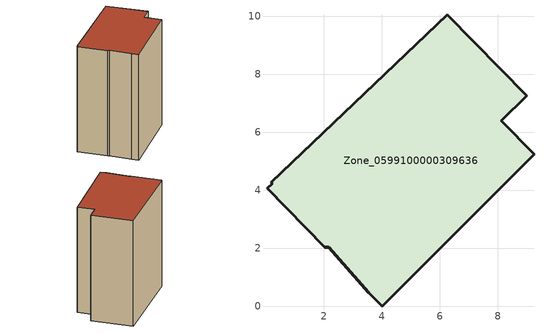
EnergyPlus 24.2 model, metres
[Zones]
Zone_0599100000309636
 floor ground (C_G): 0.04,4.07 0.21,4.24 0.18,4.28 6.25,10.06 9.01,7.26 8.12,6.4 9.25,5.24 4.01,0 3.54,0.48 2.17,2.03 2.02,2.04 z0
 wall outside (C_F): 3.54,0.48 4.01,0 9.25,5.24 8.12,6.4 9.01,7.26 6.25,10.06 0.18,4.28 0.21,4.24 0.04,4.07 2.02,2.04 2.17,2.03 3.54,0.48 z0:10.3
 roof outside (C_R): 0.21,4.24 0.04,4.07 2.02,2.04 2.17,2.03 3.54,0.48 4.01,0 9.25,5.24 8.12,6.4 9.01,7.26 6.25,10.06 0.18,4.28 z10.3
[BUILDING]
Pand.0599100000309636: North Axis=0; Terrain=City; Loads Convergence Tolerance Value=0.04; Temperature Convergence Tolerance Value=0.4; Solar Distribution=FullExterior; Maximum Number of Warmup Days=25; Minimum Number of Warmup Days=1
[Site:Location]
Rotterdam.The.Hague.AP_ZH_NLD Design_Conditions: Latitude=51.96; Longitude=4.45; Time Zone=1; Elevation=-4.5
[SITE:GROUNDTEMPERATURE:BUILDINGSURFACE]
18, 18, 18, 18, 18, 18, 18, 18, 18, 18, 18, 18
[MATERIAL] Thermal Absorptance=0.9; Solar Absorptance=0.7; Visible Absorptance=0.7
Name | Roughness | Thickness | Conductivity | Density | Specific Heat
G.TI.1946 | MediumSmooth | 0.15 | 1 | 540 | 1210
F.TI.1946 | Rough | 0.3 | 0.857143 | 1920 | 840
R.TI.1946 | MediumRough | 0.2 | 0.1 | 1500 | 1000
[CONSTRUCTION]
C_G: G.TI.1946
C_F: F.TI.1946
C_R: R.TI.1946
[ZONE]
Zone_0599100000309636: Type=1; Multiplier=1; Ceiling Height=Autocalculate; Volume=Autocalculate; Floor Area=autocalculate; Part of Total Floor Area=Yes
[ZONEINFILTRATION:DESIGNFLOWRATE]
Infil_Zone_0599100000309636: Zone or ZoneList or Space or SpaceList=Zone_0599100000309636; Schedule=AlwaysOn; Design Flow Rate Calculation Method=Flow/Area; Flow Rate per Floor Area=0.003; Constant Term Coefficient=1; Temperature Term Coefficient=0; Velocity Term Coefficient=0; Velocity Squared Term Coefficient=0
[HVACTEMPLATE:ZONE:IDEALLOADSAIRSYSTEM]
Zone_0599100000309636: Maximum Heating Supply Air Temperature=50; Minimum Cooling Supply Air Temperature=13; Maximum Heating Supply Air Humidity Ratio=0.0156; Minimum Cooling Supply Air Humidity Ratio=0.0077; Heating Limit=NoLimit; Cooling Limit=NoLimit; Dehumidification Control Type=ConstantSensibleHeatRatio; Cooling Sensible Heat Ratio=0.7; Dehumidification Setpoint=60; Humidification Control Type=None; Humidification Setpoint=30; Outdoor Air Method=None; Outdoor Air Flow Rate per Person=0.00944; Outdoor Air Flow Rate per Zone Floor Area=0; Outdoor Air Flow Rate per Zone=0; Demand Controlled Ventilation Type=None; Outdoor Air Economizer Type=NoEconomizer; Heat Recovery Type=None; Sensible Heat Recovery Effectiveness=0.7; Latent Heat Recovery Effectiveness=0.65
[ZONECONTROL:THERMOSTAT]
ThermostatControl_Zone_0599100000309636: Zone or ZoneList=Zone_0599100000309636; Control Type Schedule=DualSetpointControlType; Control 1=Thermostat_Zone_0599100000309636; Temperature Difference Between Cutout And Setpoint=0
[THERMOSTATSETPOINT:DUALSETPOINT]
Thermostat_Zone_0599100000309636: Heating Setpoint Temperature Schedule=HeatingSetpoint_Zone_0599100000309636; Cooling Setpoint Temperature Schedule=CoolingSetpoint_Zone_0599100000309636
[SCHEDULE:COMPACT]
HeatingSetpoint_Zone_0599100000309636: Through: 12/31, For: AllDays, Until: 24:00, 21
CoolingSetpoint_Zone_0599100000309636: Through: 12/31, For: AllDays, Until: 24:00, 24
DualSetpointControlType: Through: 12/31, For: AllDays, Until: 24:00, 4
AlwaysOn: Through: 12/31, For: AllDays, Until: 24:00, 1
